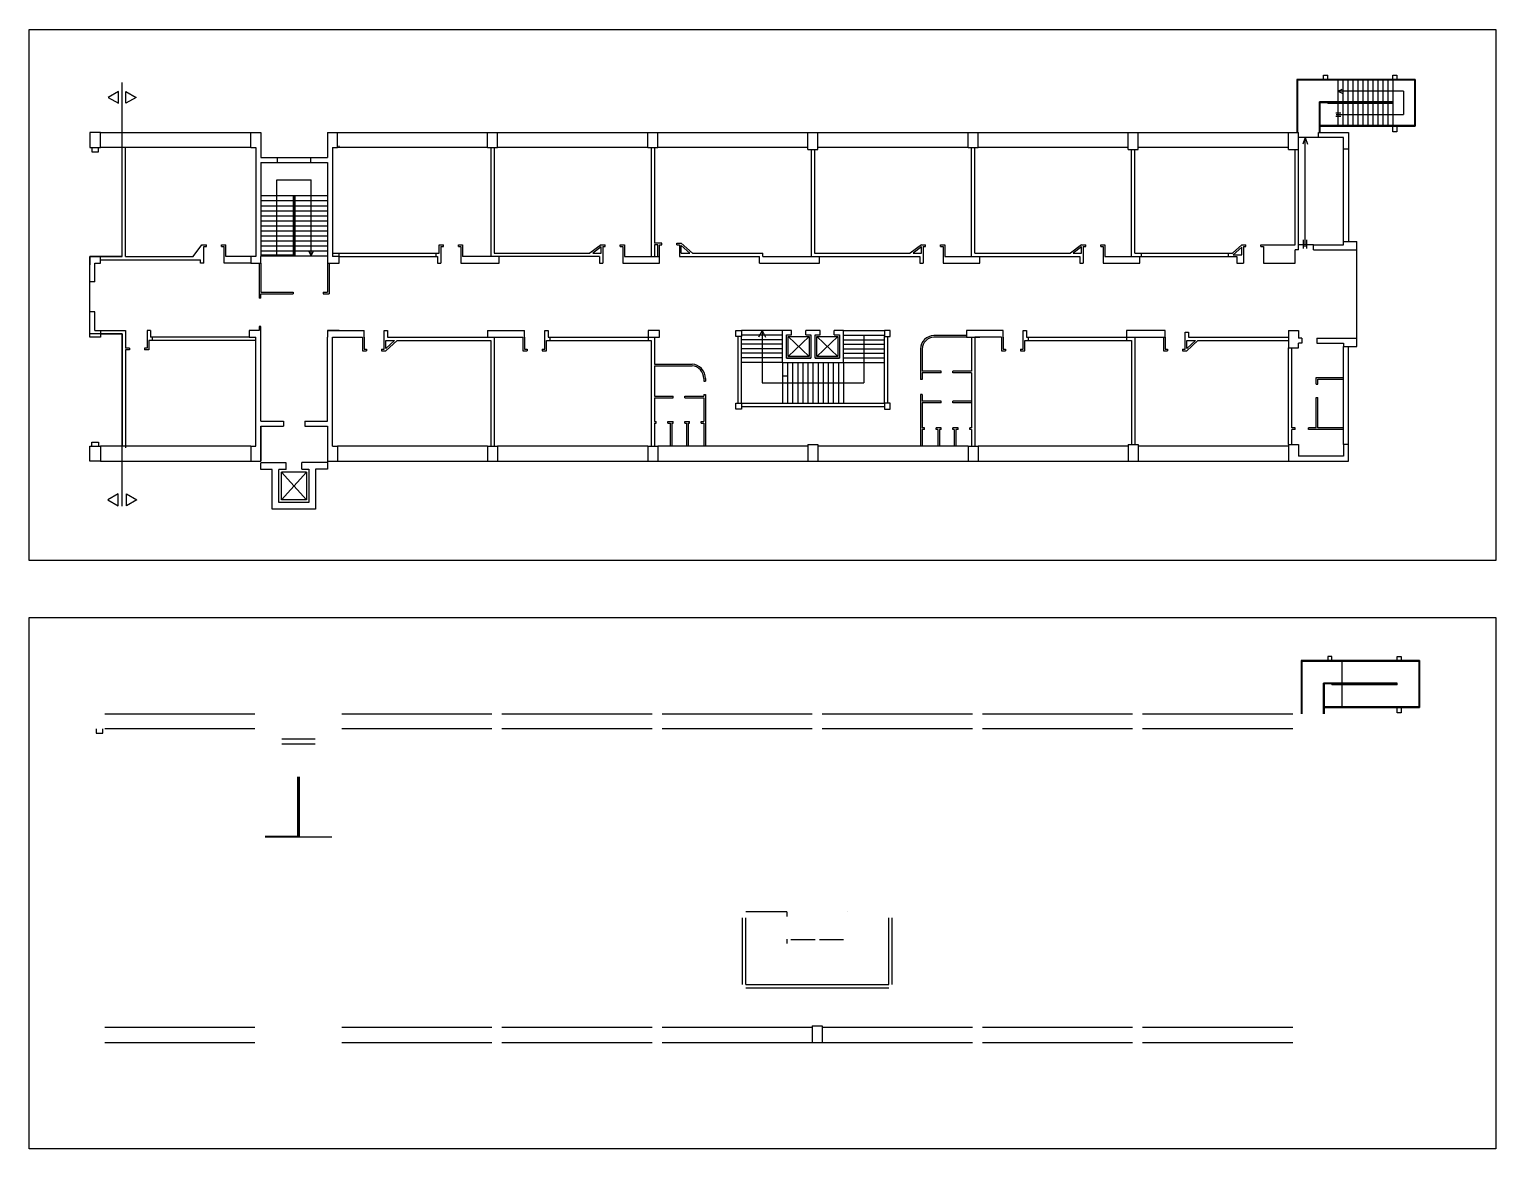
# Model space of a CAD drawing. Header units: millimetres. Extents: x 0 to 180329, y 0 to 340677.
# Drawn here: x 13726 to 101612, y 106269 to 173335 of the extents above; entities that cross this region are included whole.
import ezdxf
from ezdxf.lldxf.tags import DXFTag

# ---------------------------------------------------------------- set-up
doc = ezdxf.new("R2010")
doc.units = ezdxf.units.MM
doc.linetypes.add('CONTINUA', pattern=[0])
doc.layers.add('MURI', color=7, linetype='Continuous')
doc.layers.add('primoChimica', color=7, linetype='Continuous')
tags = doc.linetypes.add('NASCOSTA', pattern=[0.375, 0.25, -0.125]).pattern_tags.tags
tags[6:7] = [DXFTag(74, 4), DXFTag(75, 0), DXFTag(340, '0'), DXFTag(46, 0.0), DXFTag(50, 0.0), DXFTag(44, 0.0), DXFTag(45, 0.0)]
tags[4:5] = [DXFTag(74, 4), DXFTag(75, 0), DXFTag(340, '0'), DXFTag(46, 0.0), DXFTag(50, 0.0), DXFTag(44, 0.0), DXFTag(45, 0.0)]

msp = doc.modelspace()

# ---------------------------------------------------------------- linework, layer by layer
at = {"linetype": 'CONTINUA', "transparency": 33554687}
for p, q in [((89694, 170338), (89694, 170338)), ((89694, 170338), (89694, 167149)), ((96794, 170338), (89694, 170338)), ((89744, 170288), (89744, 167149)), ((96744, 170288), (89744, 170288)), ((92144, 170288), (92144, 168988)), ((92144, 169638), (92412, 169759)), ((96094, 169638), (92144, 169638)), ((92144, 169638), (92412, 169517)), ((92444, 170288), (92444, 168988)), ((92744, 170288), (92744, 168988)), ((93044, 170288), (93044, 168988)), ((93344, 170288), (93344, 168988)), ((93644, 170288), (93644, 168988)), ((93944, 170288), (93944, 168988)), ((94244, 170288), (94244, 168988)), ((94544, 170288), (94544, 168988)), ((94844, 170288), (94844, 168988)), ((95144, 170288), (95144, 168988)), ((95444, 170288), (95444, 167588)), ((96094, 169638), (96094, 168238)), ((96744, 170288), (96744, 167588)), ((96794, 170338), (96794, 167538)), ((91044, 167149), (91044, 168988)), ((95444, 168988), (91044, 168988)), ((91094, 167149), (91094, 168938)), ((95444, 168938), (91094, 168938)), ((91544, 168938), (91544, 168888)), ((95444, 168888), (91544, 168888)), ((92144, 168888), (92144, 167588)), ((92444, 168888), (92444, 167588)), ((92744, 168888), (92744, 167588)), ((93044, 168888), (93044, 167588)), ((93344, 168888), (93344, 167588)), ((93644, 168888), (93644, 167588)), ((93944, 168888), (93944, 167588)), ((94244, 168888), (94244, 167588)), ((94544, 168888), (94544, 167588)), ((94844, 168888), (94844, 167588)), ((95144, 168888), (95144, 167588)), ((92025, 168338), (92325, 168338)), ((92025, 168138), (92325, 168138)), ((92051, 168238), (96094, 168238)), ((91094, 167588), (96744, 167588)), ((91094, 167538), (96794, 167538)), ((90994, 166849), (89794, 166849)), ((90194, 166849), (90052, 166455)), ((90194, 166849), (90335, 166455)), ((90194, 160299), (90194, 166849)), ((89794, 160121), (89594, 160121)), ((90694, 160421), (89794, 160421)), ((90094, 160197), (90094, 160732)), ((90294, 160197), (90294, 160732)), ((41894, 159320), (41894, 159721)), ((51494, 159321), (51494, 159721)), ((61094, 159321), (61094, 159721)), ((70694, 159320), (70694, 159721)), ((76290, 159921), (76794, 159921)), ((80292, 159321), (80292, 159721)), ((50814, 154882), (50814, 154682)), ((56214, 150932), (56214, 154932)), ((58864, 155282), (56414, 155282)), ((58864, 155010), (56414, 155010)), ((56414, 150932), (56414, 154932)), ((58864, 154739), (56414, 154739)), ((57639, 155282), (57419, 154889)), ((57639, 155282), (57639, 152157)), ((57639, 155282), (57858, 154889)), ((59214, 153732), (60469, 154932)), ((59214, 154932), (60469, 153732)), ((60919, 153732), (62174, 154932)), ((60919, 154932), (62174, 153732)), ((62524, 155282), (64974, 155282)), ((62524, 155010), (64974, 155010)), ((62524, 154739), (64974, 154739)), ((63749, 155010), (63749, 152157)), ((64974, 150932), (64974, 154932)), ((65174, 150932), (65174, 154932)), ((79494, 154882), (79494, 154682)), ((58864, 154467), (56414, 154467)), ((58864, 154196), (56414, 154196)), ((58864, 153925), (56414, 153925)), ((62524, 154467), (64974, 154467)), ((62524, 154196), (64974, 154196)), ((62524, 153925), (64974, 153925)), ((58864, 153653), (56414, 153653)), ((58864, 153382), (56414, 153382)), ((58864, 153382), (58864, 150932)), ((59114, 153632), (60569, 153632)), ((59169, 153382), (59169, 150932)), ((59474, 153382), (59474, 150932)), ((59779, 153382), (59779, 150932)), ((60084, 153382), (60084, 150932)), ((60389, 153382), (60389, 150932)), ((60694, 153382), (60694, 150932)), ((60819, 153632), (62274, 153632)), ((60999, 153382), (60999, 150932)), ((61304, 153382), (61304, 150932)), ((61609, 153382), (61609, 150932)), ((61914, 153382), (61914, 150932)), ((62219, 153382), (62219, 150932)), ((62524, 153653), (64974, 153653)), ((62524, 153382), (64974, 153382)), ((62524, 153382), (62524, 150932)), ((57639, 152157), (63749, 152157)), ((56414, 150932), (64974, 150932)), ((56414, 150732), (64974, 150732)), ((17469, 148604), (17869, 148604)), ((17469, 148354), (17469, 148604)), ((17869, 148604), (17869, 148354)), ((19294, 148354), (18554, 148354)), ((89951, 135512), (89951, 135512)), ((89951, 135512), (89951, 132323)), ((97051, 135512), (89951, 135512)), ((90001, 135462), (90001, 132323)), ((97001, 135462), (90001, 135462)), ((92401, 135462), (92401, 134162)), ((97001, 135462), (97001, 132762)), ((97051, 135512), (97051, 132712)), ((91301, 132323), (91301, 134162)), ((95701, 134162), (91301, 134162)), ((91351, 132323), (91351, 134112)), ((95701, 134112), (91351, 134112)), ((91801, 134112), (91801, 134062)), ((95701, 134062), (91801, 134062)), ((92401, 134062), (92401, 132762)), ((91351, 132762), (97001, 132762)), ((91351, 132712), (97051, 132712)), ((59121, 120455, -150), (56671, 120455, -150)), ((56471, 116106), (56471, 120105)), ((56671, 116106), (56671, 120105)), ((65231, 116106), (65231, 120105)), ((65431, 116106), (65431, 120105)), ((59371, 118806), (60826, 118806)), ((61076, 118806), (62531, 118806)), ((56671, 116106), (65231, 116106)), ((56671, 115906), (65231, 115906)), ((19551, 113527), (18811, 113527))]:
    msp.add_line(p, q, dxfattribs=at)
at = {"linetype": 'Continuous', "transparency": 33554687}
for p, q in [((17994, 167149), (26994, 167149)), ((32194, 167149), (41194, 167149)), ((41794, 167149), (50794, 167149)), ((51394, 167149), (60394, 167149)), ((60994, 167149), (69994, 167149)), ((70594, 167149), (79594, 167149)), ((80194, 167149), (89194, 167149)), ((17469, 166249), (17469, 165999)), ((17869, 165999), (17869, 166249)), ((26994, 166249), (17994, 166249)), ((19294, 159721), (19294, 166249)), ((19494, 159721), (19494, 166249)), ((41194, 166249), (32194, 166249)), ((41394, 166249), (41394, 159721)), ((41594, 166249), (41594, 159921)), ((50794, 166249), (41794, 166249)), ((50994, 166249), (50994, 159721)), ((51194, 166249), (51194, 160521)), ((60394, 166249), (51394, 166249)), ((60594, 166143), (60594, 159721)), ((60794, 166143), (60794, 159921)), ((69994, 166249), (60994, 166249)), ((70194, 159721), (70194, 166249)), ((70394, 159921), (70394, 166249)), ((79594, 166249), (70594, 166249)), ((79794, 159721), (79794, 166143)), ((79994, 159921), (79994, 166143)), ((89194, 166249), (80194, 166249)), ((89594, 160421), (89594, 166143)), ((89794, 160121), (89794, 166143)), ((92494, 160421), (92494, 166149)), ((92794, 166149), (92794, 160621)), ((17469, 165999), (17869, 165999)), ((28594, 165649), (30594, 165649)), ((28594, 165349), (30594, 165349)), ((28569, 164320), (30619, 164320)), ((28569, 159820), (28569, 164320)), ((30619, 159770), (30619, 164320)), ((27594, 163370), (31594, 163370)), ((27594, 163070), (29544, 163070)), ((27594, 162770), (29544, 162770)), ((29544, 163370), (29544, 159820)), ((29594, 163370), (29594, 159820)), ((29644, 163370), (29644, 159770)), ((29644, 163070), (31594, 163070)), ((29644, 162770), (31594, 162770)), ((27594, 162470), (29544, 162470)), ((27594, 162170), (29544, 162170)), ((27594, 161870), (29544, 161870)), ((29644, 162470), (31594, 162470)), ((29644, 162170), (31594, 162170)), ((29644, 161870), (31594, 161870)), ((27594, 161570), (29544, 161570)), ((27594, 161270), (29544, 161270)), ((27594, 160970), (29544, 160970)), ((29644, 161570), (31594, 161570)), ((29644, 161270), (31594, 161270)), ((29644, 160970), (31594, 160970)), ((23550, 159721), (24071, 160421)), ((24071, 160421), (24345, 160421)), ((24194, 160321), (24345, 160321)), ((24194, 159321), (24194, 160321)), ((24345, 160321), (24345, 160421)), ((25243, 160421), (25494, 160421)), ((25243, 160321), (25243, 160421)), ((25243, 160321), (25394, 160321)), ((25394, 159321), (25394, 160321)), ((25494, 159721), (25494, 160421)), ((27594, 160670), (29544, 160670)), ((27594, 160370), (29544, 160370)), ((27594, 160070), (29544, 160070)), ((29644, 160670), (31594, 160670)), ((29644, 160370), (31594, 160370)), ((29644, 160070), (31594, 160070)), ((30619, 159770), (30505, 160033)), ((30619, 159770), (30733, 160033)), ((38294, 160420), (38545, 160420)), ((38294, 159921), (38294, 160420)), ((38394, 160320), (38545, 160320)), ((38394, 160320), (38394, 159320)), ((38545, 160320), (38545, 160420)), ((39443, 160320), (39443, 160420)), ((39443, 160420), (39694, 160420)), ((39443, 160320), (39594, 160320)), ((39594, 160320), (39594, 159320)), ((39694, 160420), (39694, 159721)), ((47994, 160420), (47323, 159921)), ((47994, 160295), (47490, 159921)), ((47994, 160420), (48245, 160420)), ((47994, 159921), (47994, 160295)), ((48094, 160320), (48245, 160320)), ((48094, 160320), (48094, 159320)), ((48245, 160320), (48245, 160420)), ((49143, 160320), (49143, 160420)), ((49143, 160420), (49394, 160420)), ((49143, 160320), (49294, 160320)), ((49294, 160320), (49294, 159320)), ((49394, 160420), (49394, 159721)), ((51645, 160521), (51194, 160521)), ((51394, 160421), (51194, 160421)), ((51194, 160421), (51194, 159721)), ((51394, 159721), (51394, 160421)), ((51494, 159421), (51494, 160421)), ((51494, 160421), (51645, 160421)), ((51645, 160421), (51645, 160521)), ((52543, 160421), (52543, 160521)), ((52543, 160521), (52794, 160521)), ((52543, 160421), (52694, 160421)), ((52694, 160421), (52694, 159721)), ((52794, 160521), (53465, 159921)), ((52794, 159921), (52794, 160386)), ((52794, 160386), (53315, 159921)), ((67194, 160420), (66523, 159921)), ((67194, 160295), (66690, 159921)), ((67194, 160420), (67445, 160420)), ((67194, 159921), (67194, 160295)), ((67294, 160320), (67445, 160320)), ((67294, 160320), (67294, 159320)), ((67445, 160320), (67445, 160420)), ((68343, 160320), (68343, 160420)), ((68343, 160420), (68594, 160420)), ((68343, 160320), (68494, 160320)), ((68494, 160320), (68494, 159320)), ((68594, 160420), (68594, 159721)), ((76794, 160421), (76123, 159921)), ((76794, 160296), (76290, 159921)), ((76794, 160421), (77045, 160421)), ((76794, 159921), (76794, 160296)), ((76894, 160321), (77045, 160321)), ((76894, 160321), (76894, 159321)), ((77045, 160321), (77045, 160421)), ((77943, 160321), (77943, 160421)), ((77943, 160421), (78194, 160421)), ((77943, 160321), (78094, 160321)), ((78094, 160321), (78094, 159321)), ((78194, 160421), (78194, 159721)), ((86394, 160421), (85835, 159921)), ((86394, 160286), (85873, 159821)), ((86394, 160421), (86645, 160421)), ((86394, 159821), (86394, 160286)), ((86494, 160321), (86645, 160321)), ((86494, 160321), (86494, 159321)), ((86645, 160321), (86645, 160421)), ((87543, 160321), (87543, 160421)), ((87543, 160421), (89594, 160421)), ((87543, 160321), (87694, 160321)), ((87694, 160321), (87694, 159321)), ((89594, 159321), (89594, 160121)), ((90694, 160121), (90694, 160421)), ((90694, 160421), (92494, 160421)), ((90694, 160121), (93294, 160121)), ((92494, 160621), (93294, 160621)), ((93294, 154832), (93294, 160621)), ((17344, 158201), (17344, 159721)), ((17644, 158201), (17644, 159321)), ((19294, 159721), (17994, 159721)), ((17994, 159521), (23994, 159521)), ((19494, 159721), (23550, 159721)), ((23994, 159321), (23994, 159521)), ((24194, 159321), (23994, 159321)), ((26994, 159321), (25394, 159321)), ((26994, 159721), (25494, 159721)), ((27494, 159321), (27494, 157481)), ((27594, 159820), (29594, 159820)), ((27594, 159770), (31594, 159770)), ((27594, 159321), (27594, 157581)), ((31594, 159321), (31594, 157581)), ((31694, 159321), (31694, 157481)), ((31894, 159921), (38294, 159921)), ((32294, 159721), (32294, 159921)), ((32294, 159721), (38194, 159721)), ((38094, 159921), (38094, 159721)), ((38194, 159721), (38194, 159320)), ((38194, 159320), (38394, 159320)), ((39594, 159320), (41894, 159320)), ((47894, 159721), (39694, 159721)), ((41594, 159921), (47323, 159921)), ((47490, 159921), (47994, 159921)), ((47894, 159721), (47894, 159320)), ((47894, 159320), (48094, 159320)), ((49294, 159320), (51494, 159320)), ((49394, 159721), (51494, 159721)), ((52694, 159721), (57494, 159721)), ((52794, 159921), (53315, 159921)), ((53465, 159921), (57694, 159921)), ((57494, 159321), (57494, 159721)), ((57494, 159321), (61094, 159321)), ((57694, 159721), (57694, 159921)), ((57694, 159721), (67094, 159721)), ((60794, 159921), (66523, 159921)), ((66690, 159921), (67194, 159921)), ((67094, 159721), (67094, 159320)), ((67094, 159320), (67294, 159320)), ((68494, 159320), (70694, 159320)), ((68594, 159721), (76694, 159721)), ((70394, 159921), (76123, 159921)), ((76694, 159721), (76694, 159321)), ((76694, 159321), (76894, 159321)), ((78094, 159321), (78094, 159321)), ((78094, 159321), (80292, 159321)), ((78194, 159721), (86094, 159721)), ((79992, 159921), (85835, 159921)), ((80392, 159721), (80392, 159921)), ((85592, 159721), (85592, 159921)), ((85873, 159821), (86394, 159821)), ((86094, 159721), (86094, 159321)), ((86094, 159321), (86494, 159321)), ((87694, 159321), (87694, 159321)), ((87694, 159321), (89594, 159321)), ((17644, 158201), (17344, 158201)), ((27594, 157581), (29548, 157581)), ((27594, 157481), (29548, 157481)), ((29548, 157581), (29548, 157481)), ((31343, 157581), (31594, 157581)), ((31344, 157581), (31344, 157481)), ((31344, 157481), (31694, 157481)), ((17644, 156401), (17344, 156401)), ((17344, 155382), (17344, 156401)), ((17644, 155282), (17644, 156401)), ((17994, 155282), (19494, 155282)), ((18044, 155082), (19294, 155082)), ((19294, 155082), (19294, 148354)), ((19494, 155282), (19494, 154232)), ((20794, 155282), (20794, 154232)), ((20994, 155282), (20794, 155282)), ((20894, 154682), (20894, 154132)), ((27294, 154682), (20894, 154682)), ((20994, 155282), (20994, 154882)), ((26894, 154882), (20994, 154882)), ((21094, 154882), (21094, 154682)), ((33694, 154882), (33694, 154082)), ((33794, 154882), (33794, 154182)), ((34994, 154182), (34994, 155282)), ((34994, 155282), (35194, 155282)), ((35094, 154682), (35615, 154682)), ((35094, 154216), (35094, 154682)), ((35094, 154082), (35765, 154682)), ((35094, 154216), (35615, 154682)), ((35194, 155282), (35194, 154882)), ((35194, 154882), (41194, 154882)), ((35765, 154682), (41394, 154682)), ((41394, 154682), (41394, 148354)), ((41594, 154882), (41594, 148354)), ((43314, 154882), (43314, 154082)), ((43414, 154882), (43414, 154182)), ((44614, 154182), (44614, 155282)), ((44614, 155282), (44814, 155282)), ((44714, 154082), (44714, 154682)), ((44714, 154682), (50994, 154682)), ((44814, 155282), (44814, 154882)), ((44814, 154882), (50814, 154882)), ((44914, 154882), (44914, 154682)), ((50994, 154682), (50994, 148354)), ((51194, 154882), (51194, 153282)), ((69894, 154982), (67944, 154982)), ((69894, 154882), (67944, 154882)), ((70194, 154882), (70194, 152854)), ((70394, 154882), (70394, 148354)), ((71994, 154882), (71994, 154082)), ((72094, 154882), (72094, 154182)), ((73294, 154182), (73294, 155282)), ((73294, 155282), (73494, 155282)), ((73394, 154082), (73394, 154682)), ((73394, 154682), (79794, 154682)), ((73494, 155282), (73494, 154882)), ((73494, 154882), (79494, 154882)), ((73594, 154882), (73594, 154682)), ((79794, 154682), (79794, 148460)), ((79994, 154882), (79994, 148460)), ((81694, 154882), (81694, 154082)), ((81794, 154882), (81794, 154182)), ((82994, 154182), (82994, 155182)), ((82994, 155182), (83194, 155182)), ((83094, 154682), (83615, 154682)), ((83094, 154216), (83094, 154682)), ((83094, 154082), (83765, 154682)), ((83094, 154216), (83615, 154682)), ((83194, 155182), (83194, 154882)), ((83194, 154882), (89194, 154882)), ((83765, 154682), (89194, 154682)), ((19731, 154232), (19494, 154232)), ((19494, 154132), (19494, 148254)), ((19729, 154132), (19494, 154132)), ((19729, 154232), (19729, 154132)), ((20629, 154232), (20629, 154132)), ((20794, 154232), (20629, 154232)), ((20894, 154132), (20629, 154132)), ((33694, 154082), (33941, 154082)), ((33794, 154182), (33941, 154182)), ((33941, 154182), (33941, 154082)), ((34838, 154182), (34838, 154082)), ((34838, 154182), (34994, 154182)), ((34838, 154082), (35094, 154082)), ((43314, 154082), (43561, 154082)), ((43414, 154182), (43561, 154182)), ((43561, 154182), (43561, 154082)), ((44458, 154182), (44458, 154082)), ((44458, 154182), (44614, 154182)), ((44458, 154082), (44714, 154082)), ((67144, 154182), (67144, 152354)), ((67244, 154182), (67244, 152854)), ((71994, 154082), (72241, 154082)), ((72094, 154182), (72241, 154182)), ((72241, 154182), (72241, 154082)), ((73138, 154182), (73138, 154082)), ((73138, 154182), (73294, 154182)), ((73138, 154082), (73394, 154082)), ((81694, 154082), (81941, 154082)), ((81794, 154182), (81941, 154182)), ((81941, 154182), (81941, 154082)), ((82838, 154182), (82838, 154082)), ((82838, 154182), (82994, 154182)), ((82838, 154082), (83094, 154082)), ((89194, 148460), (89194, 154254)), ((89394, 149454), (89394, 154254)), ((92494, 148454), (92494, 154332)), ((92794, 148454), (92794, 154332)), ((51194, 153282), (53444, 153282)), ((51194, 153182), (51194, 151363)), ((51194, 153182), (53444, 153182)), ((54144, 152413), (54144, 152261)), ((54144, 152261), (54244, 152261)), ((54244, 152413), (54244, 152261)), ((67244, 152354), (67144, 152354)), ((68369, 152854), (67244, 152854)), ((68369, 152754), (67244, 152754)), ((67244, 152754), (67244, 152354)), ((68369, 152754), (68369, 152854)), ((70194, 152854), (69069, 152854)), ((69069, 152754), (69069, 152854)), ((70194, 152754), (69069, 152754)), ((70194, 152754), (70194, 149454)), ((90844, 152076), (90844, 152476)), ((90844, 152476), (92494, 152476)), ((90844, 152076), (90944, 152076)), ((90944, 152076), (90944, 152376)), ((90944, 152376), (92494, 152376)), ((51194, 151363), (52319, 151363)), ((51194, 151263), (51194, 149833)), ((51194, 151263), (52319, 151263)), ((52319, 151263), (52319, 151363)), ((53019, 151263), (53019, 151363)), ((53019, 151363), (54144, 151363)), ((53019, 151263), (54144, 151263)), ((54144, 151463), (54244, 151463)), ((54144, 151463), (54144, 151363)), ((54144, 151263), (54144, 149833)), ((54244, 151463), (54244, 148354)), ((67244, 151454), (67144, 151454)), ((67144, 151454), (67144, 148354)), ((67244, 151454), (67244, 151054)), ((90844, 151276), (90944, 151276)), ((90844, 149454), (90844, 151276)), ((90944, 149454), (90944, 151276)), ((68369, 151054), (67244, 151054)), ((68369, 150954), (67244, 150954)), ((67244, 150954), (67244, 149454)), ((68369, 150954), (68369, 151054)), ((70194, 151054), (69069, 151054)), ((69069, 150954), (69069, 151054)), ((70194, 150954), (69069, 150954)), ((51194, 149833), (51286, 149833)), ((51194, 149733), (51286, 149733)), ((51194, 149733), (51194, 148354)), ((51286, 149733), (51286, 149833)), ((51986, 149833), (52319, 149833)), ((51986, 149733), (51986, 149833)), ((51986, 149733), (52127, 149733)), ((52127, 149733), (52127, 148354)), ((52227, 149733), (52227, 148354)), ((52227, 149733), (52319, 149733)), ((52319, 149733), (52319, 149833)), ((53019, 149833), (53302, 149833)), ((53019, 149733), (53019, 149833)), ((53019, 149733), (53111, 149733)), ((53111, 149733), (53111, 148354)), ((53211, 149733), (53211, 148354)), ((53211, 149733), (53302, 149733)), ((53302, 149733), (53302, 149833)), ((54002, 149833), (54144, 149833)), ((54002, 149733), (54002, 149833)), ((54002, 149733), (54144, 149733)), ((54144, 149733), (54144, 148354)), ((67386, 149454), (67244, 149454)), ((67386, 149354), (67386, 149454)), ((68369, 149454), (68086, 149454)), ((68086, 149354), (68086, 149454)), ((68369, 149354), (68369, 149454)), ((69069, 149354), (69069, 149454)), ((69402, 149454), (69069, 149454)), ((69402, 149354), (69402, 149454)), ((70194, 149454), (70102, 149454)), ((70102, 149354), (70102, 149454)), ((89594, 149454), (89394, 149454)), ((89594, 149354), (89594, 149454)), ((90844, 149454), (90394, 149454)), ((90394, 149354), (90394, 149454)), ((92494, 149454), (90944, 149454)), ((67386, 149354), (67244, 149354)), ((67244, 149354), (67244, 148354)), ((68177, 149354), (68086, 149354)), ((68177, 149354), (68177, 148354)), ((68277, 149354), (68277, 148354)), ((68369, 149354), (68277, 149354)), ((69161, 149354), (69069, 149354)), ((69161, 149354), (69161, 148354)), ((69261, 149354), (69261, 148354)), ((69402, 149354), (69261, 149354)), ((70194, 149354), (70102, 149354)), ((70194, 149354), (70194, 148354)), ((89394, 148460), (89394, 149354)), ((89594, 149354), (89394, 149354)), ((92494, 149354), (90394, 149354)), ((26994, 148354), (17994, 148354)), ((41194, 148354), (32194, 148354)), ((50794, 148354), (41794, 148354)), ((60394, 148354), (51394, 148354)), ((69994, 148354), (60994, 148354)), ((79594, 148354), (70594, 148354)), ((89194, 148354), (80194, 148354)), ((17994, 147454), (26994, 147454)), ((32194, 147454), (41194, 147454)), ((41794, 147454), (50794, 147454)), ((51394, 147454), (60394, 147454)), ((60994, 147454), (69994, 147454)), ((70594, 147454), (79594, 147454)), ((80194, 147454), (89194, 147454)), ((18251, 132323), (27251, 132323)), ((32451, 132323), (41451, 132323)), ((42051, 132323), (51051, 132323)), ((51651, 132323), (60651, 132323)), ((61251, 132323), (70251, 132323)), ((70851, 132323), (79851, 132323)), ((80451, 132323), (89451, 132323)), ((17726, 131423), (17726, 131173)), ((17726, 131173), (18126, 131173)), ((18126, 131173), (18126, 131423)), ((27251, 131423), (18251, 131423)), ((41451, 131423), (32451, 131423)), ((51051, 131423), (42051, 131423)), ((60651, 131423), (51651, 131423)), ((70251, 131423), (61251, 131423)), ((79851, 131423), (70851, 131423)), ((89451, 131423), (80451, 131423)), ((28851, 130823), (30851, 130823)), ((28851, 130523), (30851, 130523)), ((29801, 128544), (29801, 124994)), ((29851, 128544), (29851, 124994)), ((29901, 128544), (29901, 124944)), ((27851, 124994), (29851, 124994)), ((27851, 124944), (31851, 124944)), ((27251, 113527), (18251, 113527)), ((41451, 113527), (32451, 113527)), ((51051, 113527), (42051, 113527)), ((60651, 113527), (51651, 113527)), ((70251, 113527), (61251, 113527)), ((79851, 113527), (70851, 113527)), ((89451, 113527), (80451, 113527)), ((18251, 112627), (27251, 112627)), ((32451, 112627), (41451, 112627)), ((42051, 112627), (51051, 112627)), ((51651, 112627), (60651, 112627)), ((61251, 112627), (70251, 112627)), ((70851, 112627), (79851, 112627)), ((80451, 112627), (89451, 112627))]:
    msp.add_line(p, q, dxfattribs=at)
at = {"color": 2, "linetype": 'Continuous', "transparency": 33554687}
for p, q in [((32294, 166249), (32294, 166349)), ((39594, 159320), (39594, 159320)), ((49294, 159320), (49294, 159320)), ((68494, 159320), (68494, 159320))]:
    msp.add_line(p, q, dxfattribs=at)
at = {"transparency": 33554687}
for p, q in [((27494, 157481), (27494, 157225)), ((27594, 157225), (27594, 157481)), ((27594, 157225), (27494, 157225)), ((27494, 155523), (27494, 155282)), ((27594, 155523), (27494, 155523)), ((27594, 149854), (27594, 155523)), ((27594, 147454), (27594, 149554)), ((28964, 149854), (28964, 149554)), ((30244, 149854), (30244, 149554)), ((27594, 146959), (27594, 147359)), ((29119, 147359), (27594, 147359)), ((28284, 146959), (27594, 146959)), ((28284, 144589), (28284, 146959)), ((28684, 144989), (28684, 146959)), ((29119, 146959), (28684, 146959)), ((28834, 146809), (30334, 145139)), ((28834, 145139), (30334, 146809)), ((30334, 146809), (28834, 146809)), ((28834, 145139), (28834, 146809)), ((29119, 146959), (29119, 147359)), ((31594, 147374), (30049, 147374)), ((30049, 146974), (30049, 147374)), ((30049, 146974), (30484, 146974)), ((30334, 146809), (30334, 145139)), ((30484, 146974), (30484, 144989)), ((31594, 146974), (30884, 146974)), ((30884, 146974), (30884, 144589)), ((31594, 147454), (31594, 146974)), ((30334, 145139), (28834, 145139)), ((30884, 144589), (28284, 144589)), ((30484, 144989), (28684, 144989))]:
    msp.add_line(p, q, dxfattribs=at)
for p, q in [((58864, 152571), (59169, 152571)), ((95701, 134062), (95701, 134162)), ((89451, 131423), (86951, 131423)), ((89451, 131423), (87251, 131423)), ((59121, 120455, -150), (59121, 120184, -150)), ((62781, 120455), (62781, 120455, 7155)), ((59121, 118829, -1200), (59121, 118556, -1200))]:
    msp.add_line(p, q)
for points in [[(13726, 173335), (101612, 173335), (101612, 141516), (13726, 141516)], [(13726, 138088), (101612, 138088), (101612, 106269), (13726, 106269)]]:
    msp.add_lwpolyline(points, close=True, dxfattribs=at)
at = {"linetype": 'NASCOSTA', "transparency": 33554687}
msp.add_lwpolyline([(19294, 144757), (19294, 155082), (17344, 155082), (17344, 159721), (19294, 159721), (19294, 170144)], dxfattribs=at)
at = {"linetype": 'CONTINUA', "transparency": 33554687}
for points in [[(18459, 169260), (19076, 168904), (19076, 169616)], [(20129, 169260), (19512, 168904), (19512, 169616)], [(59214, 153732), (59214, 154932), (60469, 154932), (60469, 153732)], [(60919, 153732), (60919, 154932), (62174, 154932), (62174, 153732)], [(18426, 145139), (19043, 144783), (19043, 145495)], [(20162, 145139), (19545, 144783), (19545, 145495)]]:
    msp.add_lwpolyline(points, close=True, dxfattribs=at)
at = {"linetype": 'Continuous', "transparency": 33554687}
for points in [[(17344, 167149), (17344, 166249), (17994, 166249), (17994, 167149)], [(17344, 147454), (17344, 148354), (17994, 148354), (17994, 147454)]]:
    msp.add_lwpolyline(points, close=True, dxfattribs=at)
for points in [[(17994, 159721), (17344, 159721), (17344, 159221)], [(17644, 159321), (17994, 159321), (17994, 159721)], [(17994, 155282), (17994, 154882), (17344, 154882), (17344, 155382)], [(17644, 155282), (17994, 155282)]]:
    msp.add_lwpolyline(points, dxfattribs=at)
at = {"linetype": 'CONTINUA', "transparency": 33554687}
for points in [[(32294, 155282), (31894, 155282)], [(31894, 154882), (32294, 154882)], [(70694, 155282), (70294, 155282)]]:
    msp.add_lwpolyline(points, dxfattribs=at)
msp.add_lwpolyline([(95701, 135762), (95951, 135762), (95951, 135512), (95701, 135512)], close=True)
at = {"linetype": 'Continuous', "transparency": 33554687}
for centre, radius, start, end in [((67944, 154182), 800, 90, 180), ((67944, 154182), 700, 90, 180), ((53383, 152423), 861, 359.35591, 85.94626), ((53383, 152423), 761, 359.27506, 85.38813)]:
    msp.add_arc(centre, radius, start, end, dxfattribs=at)
at = {"layer": 'MURI', "linetype": 'CONTINUA', "transparency": 33554687}
for p, q in [((91294, 170338), (91294, 170588)), ((91294, 170588), (91544, 170588)), ((91544, 170338), (91544, 170588)), ((95444, 170338), (95444, 170588)), ((95444, 170588), (95694, 170588)), ((95694, 170588), (95694, 170338)), ((91294, 170338), (91544, 170338)), ((95694, 170338), (95444, 170338)), ((95444, 167199), (95444, 167538)), ((95444, 167538), (95694, 167538)), ((95694, 167199), (95444, 167199)), ((95694, 167538), (95694, 167199)), ((41194, 155282), (41194, 154882)), ((50814, 155282), (50814, 154882)), ((51494, 155282), (50814, 155282)), ((50814, 154882), (51494, 154882)), ((51494, 154882), (51494, 155282)), ((58864, 153382), (58864, 155282)), ((59416, 155282), (58864, 155282)), ((59416, 155032), (59416, 155282)), ((60266, 155032), (60266, 155282)), ((61121, 155282), (60266, 155282)), ((61121, 155032), (61121, 155282)), ((62524, 155282), (61971, 155282)), ((61971, 155032), (61971, 155282)), ((62524, 153382), (62524, 155282)), ((80294, 154882), (81794, 154882)), ((89996, 154832), (89794, 154832)), ((89996, 154832), (89996, 154532)), ((89996, 154532), (89794, 154532)), ((89794, 154254), (89794, 154532)), ((58864, 153382), (62524, 153382))]:
    msp.add_line(p, q, dxfattribs=at)
at = {"layer": 'MURI', "linetype": 'Continuous', "transparency": 33554687}
for p, q in [((26994, 166249), (26994, 167149)), ((26994, 167149), (27594, 167149)), ((27594, 167149), (27594, 165649)), ((31594, 167149), (31594, 165649)), ((31594, 167149), (32194, 167149)), ((32194, 166249), (32194, 167149)), ((41194, 166249), (41194, 167149)), ((41194, 167149), (41794, 167149)), ((41794, 166249), (41794, 167149)), ((50794, 166249), (50794, 167149)), ((50794, 167149), (51394, 167149)), ((51394, 166249), (51394, 167149)), ((60394, 167149), (60994, 167149)), ((60394, 166143), (60394, 167149)), ((60994, 166143), (60994, 167149)), ((69994, 166249), (69994, 167149)), ((69994, 167149), (70594, 167149)), ((70594, 166249), (70594, 167149)), ((79594, 167149), (80194, 167149)), ((79594, 166143), (79594, 167149)), ((80194, 166143), (80194, 167149)), ((89194, 167149), (89794, 167149)), ((89194, 166143), (89194, 167149)), ((89794, 166143), (89794, 167149)), ((90994, 166849), (90994, 167149)), ((90994, 167149), (92794, 167149)), ((92794, 167149), (92794, 166149)), ((26994, 166249), (27294, 166249)), ((27294, 166249), (27294, 159721)), ((31894, 166249), (32194, 166249)), ((31894, 166249), (31894, 159721)), ((41194, 166249), (41794, 166249)), ((50794, 166249), (51394, 166249)), ((60394, 166143), (60994, 166143)), ((69994, 166249), (70594, 166249)), ((79594, 166143), (80194, 166143)), ((89194, 166143), (89794, 166143)), ((92494, 166849), (90994, 166849)), ((92494, 166149), (92494, 166849)), ((92794, 166149), (92494, 166149)), ((27594, 165649), (28594, 165649)), ((27594, 165349), (28594, 165349)), ((27594, 165349), (27594, 159721)), ((28594, 165349), (28594, 165649)), ((30594, 165349), (30594, 165649)), ((30594, 165649), (31594, 165649)), ((30594, 165349), (31594, 165349)), ((31594, 165349), (31594, 159721)), ((27294, 148354), (27294, 154882)), ((31594, 155282), (33794, 155282)), ((31594, 149854), (31594, 154882)), ((31894, 154882), (33694, 154882)), ((31894, 148354), (31894, 154882)), ((33794, 154882), (33794, 155282)), ((41194, 155282), (43414, 155282)), ((41194, 154882), (43314, 154882)), ((43414, 154882), (43414, 155282)), ((72094, 155282), (69994, 155282)), ((71994, 154882), (70394, 154882)), ((72094, 154882), (72094, 155282)), ((81794, 155282), (79594, 155282)), ((81794, 154882), (81794, 155282)), ((89194, 155282), (89794, 155282)), ((89194, 155282), (89194, 154254)), ((89794, 155282), (89794, 154832)), ((90894, 154832), (90894, 154532)), ((90894, 154832), (93294, 154832)), ((93294, 154332), (93294, 154832)), ((89194, 154254), (89794, 154254)), ((90894, 154532), (92494, 154532)), ((92494, 154532), (92494, 154332)), ((92494, 154332), (93294, 154332)), ((27594, 149854), (28964, 149854)), ((27594, 149554), (27594, 147454)), ((27594, 149554), (28964, 149554)), ((30244, 149854), (31594, 149854)), ((30244, 149554), (31594, 149554)), ((31594, 149554), (31594, 147454)), ((26994, 148354), (26994, 147454)), ((26994, 148354), (27294, 148354)), ((31894, 148354), (32194, 148354)), ((32194, 148354), (32194, 147454)), ((41194, 148354), (41194, 147454)), ((41194, 148354), (41794, 148354)), ((41794, 148354), (41794, 147454)), ((50794, 148354), (50794, 147454)), ((50794, 148354), (51394, 148354)), ((51394, 148354), (51394, 147454)), ((60394, 148460), (60994, 148460)), ((60394, 148460), (60394, 147454)), ((60994, 148460), (60994, 147454)), ((69994, 148354), (69994, 147454)), ((69994, 148354), (70594, 148354)), ((70594, 148354), (70594, 147454)), ((79594, 148460), (80194, 148460)), ((79594, 148460), (79594, 147454)), ((80194, 148460), (80194, 147454)), ((89194, 148460), (89794, 148460)), ((89194, 148460), (89194, 147454)), ((89794, 148460), (89794, 147754)), ((92494, 147754), (89794, 147754)), ((92794, 148454), (92494, 148454)), ((92494, 148454), (92494, 147754)), ((92794, 147454), (92794, 148454)), ((26994, 147454), (27594, 147454)), ((31594, 147454), (32194, 147454)), ((41194, 147454), (41794, 147454)), ((50794, 147454), (51394, 147454)), ((60394, 147454), (60994, 147454)), ((69994, 147454), (70594, 147454)), ((79594, 147454), (80194, 147454)), ((89194, 147454), (92794, 147454)), ((60651, 113633), (61251, 113633)), ((60651, 113633), (60651, 112627)), ((61251, 113633), (61251, 112627)), ((60651, 112627), (61251, 112627))]:
    msp.add_line(p, q, dxfattribs=at)
at = {"layer": 'MURI', "linetype": 'CONTINUA', "transparency": 33554687}
for points in [[(27294, 159721), (26994, 159721), (26994, 159321), (27594, 159321), (27594, 159721)], [(31594, 159721), (31594, 159321), (32294, 159321), (32294, 159721), (31894, 159721)], [(27294, 155282), (26894, 155282), (26894, 154882), (27294, 154882)], [(27494, 155282), (27294, 155282)], [(27594, 149854), (27594, 155282)], [(31894, 155282), (31594, 155282), (31594, 154882)], [(56414, 154932), (56064, 154932), (56064, 155282), (56414, 155282), (56414, 154932)], [(60266, 155032), (60569, 155032), (60569, 153632), (59114, 153632), (59114, 155032), (59416, 155032)], [(61971, 155032), (62274, 155032), (62274, 153632), (60819, 153632), (60819, 155032), (61121, 155032)], [(64974, 154932), (65324, 154932), (65324, 155282), (64974, 155282), (64974, 154932)], [(70294, 155282), (69894, 155282), (69894, 154882), (70694, 154882)], [(79894, 155282), (79494, 155282), (79494, 154882), (80294, 154882)], [(80294, 155282), (79894, 155282)], [(56414, 150582), (56064, 150582), (56064, 150932), (56414, 150932), (56414, 150582)], [(64974, 150582), (65324, 150582), (65324, 150932), (64974, 150932), (64974, 150582)]]:
    msp.add_lwpolyline(points, dxfattribs=at)
for points in [[(91801, 135762), (91551, 135762), (91551, 135512), (91801, 135512)], [(95951, 132712), (95951, 132373), (95701, 132373), (95701, 132712)]]:
    msp.add_lwpolyline(points, close=True, dxfattribs=at)
at = {"layer": 'primoChimica'}
msp.add_line((56414, 155282, 4000), (56414, 155282), dxfattribs=at)

doc.saveas('drawing.dxf')
